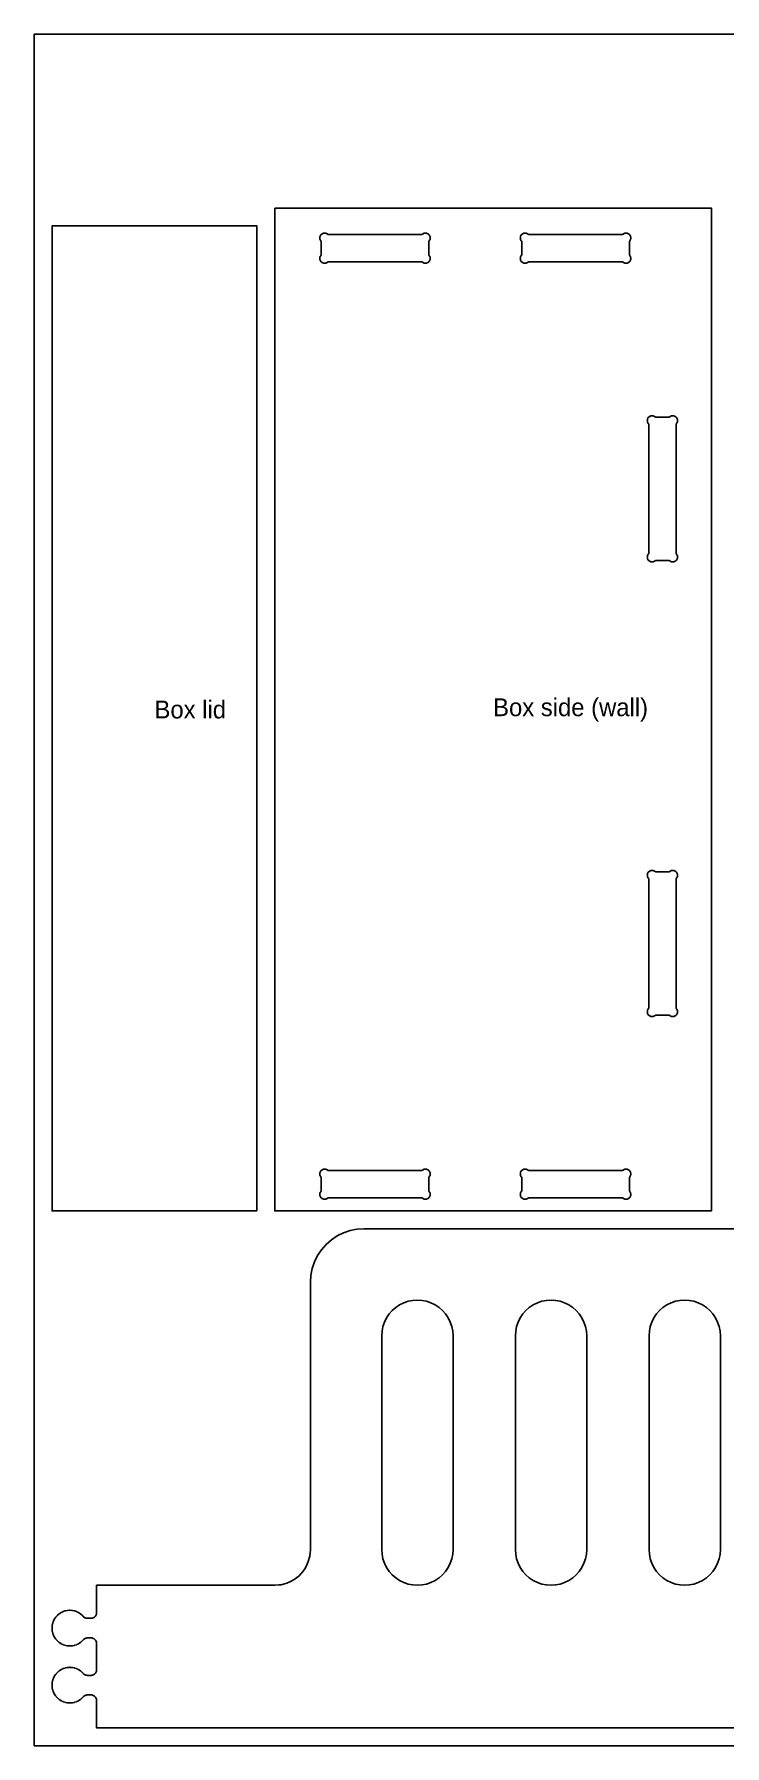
# Model space of a CAD drawing. Header units: inches. Extents: x 0 to 48, y 0 to 48.
# Drawn here: x 0 to 19.37, y 0 to 48 of the extents above; entities that cross this region are included whole.
import ezdxf

# ---------------------------------------------------------------- set-up
doc = ezdxf.new("R2010")
doc.units = ezdxf.units.IN
doc.header["$MEASUREMENT"] = 0
for name, color, linetype in [('CUT_INSIDE', 5, 'Continuous'), ('CUT_OUTSIDE', 1, 'Continuous'), ('LABEL', 3, 'Continuous'), ('SHEET', 8, 'Continuous')]:
    doc.layers.add(name, color=color, linetype=linetype)

msp = doc.modelspace()

# ---------------------------------------------------------------- linework, layer by layer
at = {"layer": 'CUT_INSIDE'}
for points in [[(11.102, 41.762), (11.107, 41.745), (11.111, 41.728), (11.112, 41.71), (11.111, 41.693), (11.107, 41.676), (11.102, 41.659), (11.094, 41.643), (11.084, 41.628), (11.072, 41.615), (11.059, 41.603), (11.045, 41.594), (11.029, 41.586), (11.012, 41.58), (10.995, 41.577), (10.977, 41.575), (10.959, 41.577), (10.942, 41.58), (10.925, 41.586), (10.91, 41.594), (10.895, 41.603), (10.882, 41.615), (8.243, 41.615), (8.23, 41.603), (8.215, 41.594), (8.2, 41.586), (8.183, 41.58), (8.166, 41.577), (8.148, 41.575), (8.13, 41.577), (8.113, 41.58), (8.096, 41.586), (8.08, 41.594), (8.066, 41.603), (8.053, 41.615), (8.041, 41.628), (8.031, 41.643), (8.023, 41.659), (8.018, 41.676), (8.014, 41.693), (8.013, 41.71), (8.014, 41.728), (8.018, 41.745), (8.023, 41.762), (8.031, 41.778), (8.041, 41.793), (8.053, 41.806), (8.053, 42.194), (8.041, 42.207), (8.031, 42.222), (8.023, 42.238), (8.018, 42.255), (8.014, 42.272), (8.013, 42.29), (8.014, 42.307), (8.018, 42.324), (8.023, 42.341), (8.031, 42.357), (8.041, 42.372), (8.053, 42.385), (8.066, 42.397), (8.08, 42.406), (8.096, 42.414), (8.113, 42.42), (8.13, 42.423), (8.148, 42.425), (8.166, 42.423), (8.183, 42.42), (8.2, 42.414), (8.215, 42.406), (8.23, 42.397), (8.243, 42.385), (10.882, 42.385), (10.895, 42.397), (10.91, 42.406), (10.925, 42.414), (10.942, 42.42), (10.959, 42.423), (10.977, 42.425), (10.995, 42.423), (11.012, 42.42), (11.029, 42.414), (11.045, 42.406), (11.059, 42.397), (11.072, 42.385), (11.084, 42.372), (11.094, 42.357), (11.102, 42.341), (11.107, 42.324), (11.111, 42.307), (11.112, 42.29), (11.111, 42.272), (11.107, 42.255), (11.102, 42.238), (11.094, 42.222), (11.084, 42.207), (11.072, 42.194), (11.072, 41.806), (11.084, 41.793), (11.094, 41.778)], [(16.719, 41.778), (16.727, 41.762), (16.732, 41.745), (16.736, 41.728), (16.737, 41.71), (16.736, 41.693), (16.732, 41.676), (16.727, 41.659), (16.719, 41.643), (16.709, 41.628), (16.697, 41.615), (16.684, 41.603), (16.67, 41.594), (16.654, 41.586), (16.637, 41.58), (16.62, 41.577), (16.602, 41.575), (16.584, 41.577), (16.567, 41.58), (16.55, 41.586), (16.535, 41.594), (16.52, 41.603), (16.507, 41.615), (13.868, 41.615), (13.855, 41.603), (13.84, 41.594), (13.825, 41.586), (13.808, 41.58), (13.791, 41.577), (13.773, 41.575), (13.755, 41.577), (13.738, 41.58), (13.721, 41.586), (13.705, 41.594), (13.691, 41.603), (13.678, 41.615), (13.666, 41.628), (13.656, 41.643), (13.648, 41.659), (13.643, 41.676), (13.639, 41.693), (13.638, 41.71), (13.639, 41.728), (13.643, 41.745), (13.648, 41.762), (13.656, 41.778), (13.666, 41.793), (13.678, 41.806), (13.678, 42.194), (13.666, 42.207), (13.656, 42.222), (13.648, 42.238), (13.643, 42.255), (13.639, 42.272), (13.638, 42.29), (13.639, 42.307), (13.643, 42.324), (13.648, 42.341), (13.656, 42.357), (13.666, 42.372), (13.678, 42.385), (13.691, 42.397), (13.705, 42.406), (13.721, 42.414), (13.738, 42.42), (13.755, 42.423), (13.773, 42.425), (13.791, 42.423), (13.808, 42.42), (13.825, 42.414), (13.84, 42.406), (13.855, 42.397), (13.868, 42.385), (16.507, 42.385), (16.52, 42.397), (16.535, 42.406), (16.55, 42.414), (16.567, 42.42), (16.584, 42.423), (16.602, 42.425), (16.62, 42.423), (16.637, 42.42), (16.654, 42.414), (16.67, 42.406), (16.684, 42.397), (16.697, 42.385), (16.709, 42.372), (16.719, 42.357), (16.727, 42.341), (16.732, 42.324), (16.736, 42.307), (16.737, 42.29), (16.736, 42.272), (16.732, 42.255), (16.727, 42.238), (16.719, 42.222), (16.709, 42.207), (16.697, 42.194), (16.697, 41.806), (16.709, 41.793)], [(18.039, 33.387), (18.045, 33.37), (18.048, 33.353), (18.05, 33.335), (18.048, 33.318), (18.045, 33.301), (18.039, 33.284), (18.031, 33.268), (18.022, 33.253), (18.01, 33.24), (18.01, 33.24), (17.997, 33.228), (17.982, 33.219), (17.966, 33.211), (17.949, 33.205), (17.932, 33.202), (17.915, 33.2), (17.897, 33.202), (17.88, 33.205), (17.863, 33.211), (17.847, 33.219), (17.832, 33.228), (17.819, 33.24), (17.431, 33.24), (17.418, 33.228), (17.403, 33.219), (17.387, 33.211), (17.37, 33.205), (17.353, 33.202), (17.335, 33.2), (17.318, 33.202), (17.301, 33.205), (17.284, 33.211), (17.268, 33.219), (17.253, 33.228), (17.24, 33.24), (17.24, 33.24), (17.228, 33.253), (17.219, 33.268), (17.211, 33.284), (17.205, 33.301), (17.202, 33.318), (17.2, 33.335), (17.202, 33.353), (17.205, 33.37), (17.211, 33.387), (17.219, 33.403), (17.228, 33.418), (17.24, 33.431), (17.24, 37.069), (17.228, 37.082), (17.219, 37.097), (17.211, 37.113), (17.205, 37.13), (17.202, 37.147), (17.2, 37.165), (17.202, 37.182), (17.205, 37.199), (17.211, 37.216), (17.219, 37.232), (17.228, 37.247), (17.24, 37.26), (17.253, 37.272), (17.268, 37.281), (17.284, 37.289), (17.301, 37.295), (17.318, 37.298), (17.335, 37.3), (17.353, 37.298), (17.37, 37.295), (17.387, 37.289), (17.403, 37.281), (17.418, 37.272), (17.431, 37.26), (17.819, 37.26), (17.832, 37.272), (17.847, 37.281), (17.863, 37.289), (17.88, 37.295), (17.897, 37.298), (17.915, 37.3), (17.932, 37.298), (17.949, 37.295), (17.966, 37.289), (17.982, 37.281), (17.997, 37.272), (18.01, 37.26), (18.01, 37.26), (18.022, 37.247), (18.031, 37.232), (18.039, 37.216), (18.045, 37.199), (18.048, 37.182), (18.05, 37.165), (18.048, 37.147), (18.045, 37.13), (18.039, 37.113), (18.031, 37.097), (18.022, 37.082), (18.01, 37.069), (18.01, 33.431), (18.022, 33.418), (18.031, 33.403)], [(18.031, 20.653), (18.039, 20.637), (18.045, 20.62), (18.048, 20.603), (18.05, 20.585), (18.048, 20.568), (18.045, 20.551), (18.039, 20.534), (18.031, 20.518), (18.022, 20.503), (18.01, 20.49), (18.01, 20.49), (17.997, 20.478), (17.982, 20.469), (17.966, 20.461), (17.949, 20.455), (17.932, 20.452), (17.915, 20.45), (17.897, 20.452), (17.88, 20.455), (17.863, 20.461), (17.847, 20.469), (17.832, 20.478), (17.819, 20.49), (17.431, 20.49), (17.418, 20.478), (17.403, 20.469), (17.387, 20.461), (17.37, 20.455), (17.353, 20.452), (17.335, 20.45), (17.318, 20.452), (17.301, 20.455), (17.284, 20.461), (17.268, 20.469), (17.253, 20.478), (17.24, 20.49), (17.24, 20.49), (17.228, 20.503), (17.219, 20.518), (17.211, 20.534), (17.205, 20.551), (17.202, 20.568), (17.2, 20.585), (17.202, 20.603), (17.205, 20.62), (17.211, 20.637), (17.219, 20.653), (17.228, 20.668), (17.24, 20.681), (17.24, 24.319), (17.228, 24.332), (17.219, 24.347), (17.211, 24.363), (17.205, 24.38), (17.202, 24.397), (17.2, 24.415), (17.202, 24.432), (17.205, 24.449), (17.211, 24.466), (17.219, 24.482), (17.228, 24.497), (17.24, 24.51), (17.253, 24.522), (17.268, 24.531), (17.284, 24.539), (17.301, 24.545), (17.318, 24.548), (17.335, 24.55), (17.353, 24.548), (17.37, 24.545), (17.387, 24.539), (17.403, 24.531), (17.418, 24.522), (17.431, 24.51), (17.819, 24.51), (17.832, 24.522), (17.847, 24.531), (17.863, 24.539), (17.88, 24.545), (17.897, 24.548), (17.915, 24.55), (17.932, 24.548), (17.949, 24.545), (17.966, 24.539), (17.982, 24.531), (17.997, 24.522), (18.01, 24.51), (18.01, 24.51), (18.022, 24.497), (18.031, 24.482), (18.039, 24.466), (18.045, 24.449), (18.048, 24.432), (18.05, 24.415), (18.048, 24.397), (18.045, 24.38), (18.039, 24.363), (18.031, 24.347), (18.022, 24.332), (18.01, 24.319), (18.01, 20.681), (18.022, 20.668)], [(11.102, 15.512), (11.107, 15.495), (11.111, 15.478), (11.112, 15.46), (11.111, 15.443), (11.107, 15.426), (11.102, 15.409), (11.094, 15.393), (11.084, 15.378), (11.072, 15.365), (11.059, 15.353), (11.045, 15.344), (11.029, 15.336), (11.012, 15.33), (10.995, 15.327), (10.977, 15.325), (10.959, 15.327), (10.942, 15.33), (10.925, 15.336), (10.91, 15.344), (10.895, 15.353), (10.882, 15.365), (10.882, 15.365), (8.243, 15.365), (8.23, 15.353), (8.215, 15.344), (8.2, 15.336), (8.183, 15.33), (8.166, 15.327), (8.148, 15.325), (8.13, 15.327), (8.113, 15.33), (8.096, 15.336), (8.08, 15.344), (8.066, 15.353), (8.053, 15.365), (8.041, 15.378), (8.031, 15.393), (8.023, 15.409), (8.018, 15.426), (8.014, 15.443), (8.013, 15.46), (8.014, 15.478), (8.018, 15.495), (8.023, 15.512), (8.031, 15.528), (8.041, 15.543), (8.053, 15.556), (8.053, 15.944), (8.041, 15.957), (8.031, 15.972), (8.023, 15.988), (8.018, 16.005), (8.014, 16.022), (8.013, 16.04), (8.014, 16.057), (8.018, 16.074), (8.023, 16.091), (8.031, 16.107), (8.041, 16.122), (8.053, 16.135), (8.066, 16.147), (8.08, 16.156), (8.096, 16.164), (8.113, 16.17), (8.13, 16.173), (8.148, 16.175), (8.166, 16.173), (8.183, 16.17), (8.2, 16.164), (8.215, 16.156), (8.23, 16.147), (8.243, 16.135), (10.882, 16.135), (10.895, 16.147), (10.91, 16.156), (10.925, 16.164), (10.942, 16.17), (10.959, 16.173), (10.977, 16.175), (10.995, 16.173), (11.012, 16.17), (11.029, 16.164), (11.045, 16.156), (11.059, 16.147), (11.072, 16.135), (11.084, 16.122), (11.094, 16.107), (11.102, 16.091), (11.107, 16.074), (11.111, 16.057), (11.112, 16.04), (11.111, 16.022), (11.107, 16.005), (11.102, 15.988), (11.094, 15.972), (11.084, 15.957), (11.072, 15.944), (11.072, 15.556), (11.084, 15.543), (11.094, 15.528)], [(16.727, 15.512), (16.732, 15.495), (16.736, 15.478), (16.737, 15.46), (16.736, 15.443), (16.732, 15.426), (16.727, 15.409), (16.719, 15.393), (16.709, 15.378), (16.697, 15.365), (16.684, 15.353), (16.67, 15.344), (16.654, 15.336), (16.637, 15.33), (16.62, 15.327), (16.602, 15.325), (16.584, 15.327), (16.567, 15.33), (16.55, 15.336), (16.535, 15.344), (16.52, 15.353), (16.507, 15.365), (16.507, 15.365), (13.868, 15.365), (13.855, 15.353), (13.84, 15.344), (13.825, 15.336), (13.808, 15.33), (13.791, 15.327), (13.773, 15.325), (13.755, 15.327), (13.738, 15.33), (13.721, 15.336), (13.705, 15.344), (13.691, 15.353), (13.678, 15.365), (13.666, 15.378), (13.656, 15.393), (13.648, 15.409), (13.643, 15.426), (13.639, 15.443), (13.638, 15.46), (13.639, 15.478), (13.643, 15.495), (13.648, 15.512), (13.656, 15.528), (13.666, 15.543), (13.678, 15.556), (13.678, 15.944), (13.666, 15.957), (13.656, 15.972), (13.648, 15.988), (13.643, 16.005), (13.639, 16.022), (13.638, 16.04), (13.639, 16.057), (13.643, 16.074), (13.648, 16.091), (13.656, 16.107), (13.666, 16.122), (13.678, 16.135), (13.691, 16.147), (13.705, 16.156), (13.721, 16.164), (13.738, 16.17), (13.755, 16.173), (13.773, 16.175), (13.791, 16.173), (13.808, 16.17), (13.825, 16.164), (13.84, 16.156), (13.855, 16.147), (13.868, 16.135), (16.507, 16.135), (16.52, 16.147), (16.535, 16.156), (16.55, 16.164), (16.567, 16.17), (16.584, 16.173), (16.602, 16.175), (16.62, 16.173), (16.637, 16.17), (16.654, 16.164), (16.67, 16.156), (16.684, 16.147), (16.697, 16.135), (16.709, 16.122), (16.719, 16.107), (16.727, 16.091), (16.732, 16.074), (16.736, 16.057), (16.737, 16.04), (16.736, 16.022), (16.732, 16.005), (16.727, 15.988), (16.719, 15.972), (16.709, 15.957), (16.697, 15.944), (16.697, 15.556), (16.709, 15.543), (16.719, 15.528)], [(11.716, 5.241), (11.674, 5.117), (11.616, 5), (11.543, 4.891), (11.457, 4.793), (11.358, 4.707), (11.25, 4.634), (11.132, 4.576), (11.008, 4.534), (10.88, 4.509), (10.75, 4.5), (10.619, 4.509), (10.491, 4.534), (10.367, 4.576), (10.25, 4.634), (10.141, 4.707), (10.043, 4.793), (9.956, 4.891), (9.884, 5), (9.826, 5.117), (9.784, 5.241), (9.758, 5.369), (9.75, 5.5), (9.75, 11.5), (9.758, 11.631), (9.784, 11.759), (9.826, 11.883), (9.884, 12), (9.956, 12.109), (10.043, 12.207), (10.141, 12.293), (10.25, 12.366), (10.367, 12.424), (10.491, 12.466), (10.619, 12.491), (10.75, 12.5), (10.88, 12.491), (11.008, 12.466), (11.132, 12.424), (11.25, 12.366), (11.358, 12.293), (11.457, 12.207), (11.543, 12.109), (11.616, 12), (11.674, 11.883), (11.716, 11.759), (11.741, 11.631), (11.75, 11.5), (11.75, 5.5), (11.741, 5.369)], [(15.466, 5.241), (15.424, 5.117), (15.366, 5), (15.293, 4.891), (15.207, 4.793), (15.108, 4.707), (15, 4.634), (14.882, 4.576), (14.758, 4.534), (14.63, 4.509), (14.5, 4.5), (14.369, 4.509), (14.241, 4.534), (14.117, 4.576), (14, 4.634), (13.891, 4.707), (13.793, 4.793), (13.706, 4.891), (13.634, 5), (13.576, 5.117), (13.534, 5.241), (13.508, 5.369), (13.5, 5.5), (13.5, 11.5), (13.508, 11.631), (13.534, 11.759), (13.576, 11.883), (13.634, 12), (13.706, 12.109), (13.793, 12.207), (13.891, 12.293), (14, 12.366), (14.117, 12.424), (14.241, 12.466), (14.369, 12.491), (14.5, 12.5), (14.63, 12.491), (14.758, 12.466), (14.882, 12.424), (15, 12.366), (15.108, 12.293), (15.207, 12.207), (15.293, 12.109), (15.366, 12), (15.424, 11.883), (15.466, 11.759), (15.491, 11.631), (15.5, 11.5), (15.5, 5.5), (15.491, 5.369)], [(19.216, 5.241), (19.174, 5.117), (19.116, 5), (19.043, 4.891), (18.957, 4.793), (18.858, 4.707), (18.75, 4.634), (18.632, 4.576), (18.508, 4.534), (18.38, 4.509), (18.25, 4.5), (18.119, 4.509), (17.991, 4.534), (17.867, 4.576), (17.75, 4.634), (17.641, 4.707), (17.543, 4.793), (17.456, 4.891), (17.384, 5), (17.326, 5.117), (17.284, 5.241), (17.258, 5.369), (17.25, 5.5), (17.25, 11.5), (17.258, 11.631), (17.284, 11.759), (17.326, 11.883), (17.384, 12), (17.456, 12.109), (17.543, 12.207), (17.641, 12.293), (17.75, 12.366), (17.867, 12.424), (17.991, 12.466), (18.119, 12.491), (18.25, 12.5), (18.38, 12.491), (18.508, 12.466), (18.632, 12.424), (18.75, 12.366), (18.858, 12.293), (18.957, 12.207), (19.043, 12.109), (19.116, 12), (19.174, 11.883), (19.216, 11.759), (19.241, 11.631), (19.25, 11.5), (19.25, 5.5), (19.241, 5.369)]]:
    msp.add_lwpolyline(points, close=True, dxfattribs=at)
at = {"layer": 'CUT_OUTSIDE'}
for points in [[(6.75, 43.125), (6.75, 15.385), (6.75, 15.375), (6.75, 15), (19, 15), (19, 15.375), (19, 15.385), (19, 43.125)], [(6.25, 15), (6.25, 42.625), (0.5, 42.625), (0.5, 15)]]:
    msp.add_lwpolyline(points, close=True, dxfattribs=at)
msp.add_lwpolyline([(45.75, 14.5), (11.75, 14.5), (9.25, 14.5), (9.054, 14.487), (8.861, 14.449), (8.676, 14.386), (8.5, 14.299), (8.337, 14.19), (8.189, 14.061), (8.06, 13.913), (7.951, 13.75), (7.864, 13.574), (7.801, 13.388), (7.763, 13.196), (7.75, 13), (7.75, 5.525), (7.748, 5.476), (7.744, 5.418), (7.732, 5.321), (7.725, 5.289), (7.7, 5.195), (7.689, 5.164), (7.652, 5.073), (7.637, 5.044), (7.588, 4.959), (7.57, 4.932), (7.511, 4.854), (7.489, 4.83), (7.42, 4.761), (7.395, 4.739), (7.318, 4.679), (7.29, 4.661), (7.206, 4.612), (7.176, 4.598), (7.086, 4.56), (7.055, 4.55), (6.96, 4.524), (6.928, 4.518), (6.867, 4.51), (6.887, 4.51), (6.88, 4.509), (6.75, 4.5), (2.75, 4.5), (1.755, 4.5), (1.75, 4.5), (1.75, 4.495), (1.75, 3.73), (1.748, 3.71), (1.744, 3.69), (1.738, 3.671), (1.729, 3.652), (1.718, 3.636), (1.704, 3.62), (1.689, 3.607), (1.672, 3.596), (1.654, 3.587), (1.635, 3.58), (1.615, 3.576), (1.595, 3.575), (1.498, 3.575), (1.489, 3.575), (1.483, 3.576), (1.465, 3.578), (1.446, 3.582), (1.429, 3.589), (1.412, 3.598), (1.396, 3.609), (1.382, 3.621), (1.38, 3.624), (1.373, 3.631), (1.358, 3.648), (1.357, 3.649), (1.356, 3.65), (1.355, 3.652), (1.351, 3.655), (1.35, 3.657), (1.349, 3.657), (1.347, 3.659), (1.31, 3.691), (1.308, 3.693), (1.308, 3.694), (1.306, 3.695), (1.302, 3.698), (1.3, 3.699), (1.299, 3.7), (1.297, 3.701), (1.256, 3.729), (1.254, 3.73), (1.254, 3.73), (1.251, 3.732), (1.248, 3.734), (1.245, 3.735), (1.245, 3.735), (1.243, 3.737), (1.198, 3.758), (1.196, 3.759), (1.195, 3.76), (1.193, 3.761), (1.189, 3.762), (1.187, 3.763), (1.186, 3.764), (1.183, 3.765), (1.137, 3.78), (1.134, 3.781), (1.134, 3.781), (1.131, 3.782), (1.127, 3.783), (1.124, 3.784), (1.124, 3.784), (1.121, 3.785), (1.073, 3.794), (1.07, 3.795), (1.07, 3.795), (1.067, 3.795), (1.063, 3.796), (1.06, 3.796), (1.059, 3.796), (1.057, 3.796), (1.008, 3.799), (1.005, 3.8), (1.004, 3.8), (1.002, 3.8), (0.998, 3.8), (0.995, 3.8), (0.994, 3.8), (0.992, 3.799), (0.942, 3.796), (0.94, 3.796), (0.939, 3.796), (0.937, 3.796), (0.932, 3.795), (0.93, 3.795), (0.929, 3.795), (0.927, 3.794), (0.878, 3.785), (0.876, 3.784), (0.875, 3.784), (0.872, 3.783), (0.868, 3.782), (0.866, 3.781), (0.865, 3.781), (0.863, 3.78), (0.816, 3.765), (0.813, 3.764), (0.813, 3.763), (0.81, 3.762), (0.806, 3.761), (0.804, 3.76), (0.803, 3.759), (0.801, 3.758), (0.757, 3.737), (0.755, 3.735), (0.754, 3.735), (0.752, 3.734), (0.748, 3.732), (0.746, 3.73), (0.745, 3.73), (0.743, 3.729), (0.702, 3.701), (0.7, 3.7), (0.699, 3.699), (0.697, 3.698), (0.694, 3.695), (0.692, 3.694), (0.691, 3.693), (0.689, 3.691), (0.652, 3.659), (0.65, 3.657), (0.65, 3.657), (0.648, 3.655), (0.645, 3.652), (0.643, 3.65), (0.643, 3.649), (0.641, 3.648), (0.608, 3.61), (0.607, 3.608), (0.606, 3.608), (0.605, 3.606), (0.602, 3.602), (0.6, 3.6), (0.6, 3.6), (0.599, 3.598), (0.571, 3.557), (0.57, 3.555), (0.569, 3.554), (0.568, 3.552), (0.566, 3.548), (0.565, 3.546), (0.564, 3.545), (0.563, 3.543), (0.541, 3.498), (0.54, 3.496), (0.54, 3.496), (0.539, 3.493), (0.537, 3.489), (0.536, 3.487), (0.536, 3.486), (0.535, 3.484), (0.519, 3.437), (0.518, 3.435), (0.518, 3.434), (0.518, 3.431), (0.516, 3.427), (0.516, 3.425), (0.516, 3.424), (0.515, 3.422), (0.506, 3.373), (0.505, 3.371), (0.505, 3.37), (0.505, 3.367), (0.504, 3.363), (0.504, 3.361), (0.504, 3.36), (0.503, 3.357), (0.5, 3.308), (0.5, 3.305), (0.5, 3.305), (0.5, 3.302), (0.5, 3.298), (0.5, 3.295), (0.5, 3.295), (0.5, 3.292), (0.503, 3.243), (0.504, 3.24), (0.504, 3.239), (0.504, 3.237), (0.505, 3.233), (0.505, 3.23), (0.505, 3.229), (0.506, 3.227), (0.515, 3.178), (0.516, 3.176), (0.516, 3.175), (0.516, 3.173), (0.518, 3.169), (0.518, 3.166), (0.518, 3.165), (0.519, 3.163), (0.535, 3.116), (0.536, 3.114), (0.536, 3.113), (0.537, 3.111), (0.539, 3.107), (0.54, 3.104), (0.54, 3.104), (0.541, 3.102), (0.563, 3.057), (0.564, 3.055), (0.565, 3.054), (0.566, 3.052), (0.568, 3.048), (0.569, 3.046), (0.57, 3.045), (0.571, 3.043), (0.599, 3.002), (0.6, 3), (0.6, 3), (0.602, 2.998), (0.605, 2.994), (0.606, 2.992), (0.607, 2.992), (0.608, 2.99), (0.641, 2.952), (0.643, 2.951), (0.643, 2.95), (0.645, 2.948), (0.648, 2.945), (0.65, 2.943), (0.65, 2.943), (0.652, 2.941), (0.689, 2.909), (0.691, 2.907), (0.692, 2.906), (0.694, 2.905), (0.697, 2.902), (0.699, 2.901), (0.7, 2.9), (0.702, 2.899), (0.743, 2.871), (0.745, 2.87), (0.746, 2.87), (0.748, 2.868), (0.752, 2.866), (0.754, 2.865), (0.755, 2.865), (0.757, 2.863), (0.801, 2.842), (0.803, 2.841), (0.804, 2.84), (0.806, 2.839), (0.81, 2.838), (0.813, 2.837), (0.813, 2.836), (0.816, 2.835), (0.863, 2.82), (0.865, 2.819), (0.866, 2.819), (0.868, 2.818), (0.872, 2.817), (0.875, 2.816), (0.876, 2.816), (0.878, 2.815), (0.927, 2.806), (0.929, 2.805), (0.93, 2.805), (0.932, 2.805), (0.937, 2.804), (0.939, 2.804), (0.94, 2.804), (0.942, 2.804), (0.992, 2.801), (0.994, 2.8), (0.995, 2.8), (0.998, 2.8), (1.002, 2.8), (1.004, 2.8), (1.005, 2.8), (1.008, 2.801), (1.057, 2.804), (1.059, 2.804), (1.06, 2.804), (1.063, 2.804), (1.067, 2.805), (1.07, 2.805), (1.07, 2.805), (1.073, 2.806), (1.121, 2.815), (1.124, 2.816), (1.124, 2.816), (1.127, 2.817), (1.131, 2.818), (1.134, 2.819), (1.134, 2.819), (1.137, 2.82), (1.183, 2.835), (1.186, 2.836), (1.187, 2.837), (1.189, 2.838), (1.193, 2.839), (1.195, 2.84), (1.196, 2.841), (1.198, 2.842), (1.243, 2.863), (1.245, 2.865), (1.245, 2.865), (1.248, 2.866), (1.251, 2.868), (1.254, 2.87), (1.254, 2.87), (1.256, 2.871), (1.297, 2.899), (1.299, 2.9), (1.3, 2.901), (1.302, 2.902), (1.306, 2.905), (1.308, 2.906), (1.308, 2.907), (1.31, 2.909), (1.347, 2.941), (1.349, 2.943), (1.35, 2.943), (1.351, 2.945), (1.355, 2.948), (1.356, 2.95), (1.357, 2.951), (1.358, 2.952), (1.372, 2.968), (1.378, 2.975), (1.382, 2.979), (1.396, 2.991), (1.412, 3.002), (1.428, 3.011), (1.446, 3.018), (1.464, 3.022), (1.483, 3.024), (1.487, 3.025), (1.496, 3.025), (1.595, 3.025), (1.615, 3.024), (1.635, 3.02), (1.654, 3.013), (1.672, 3.004), (1.689, 2.993), (1.704, 2.98), (1.718, 2.964), (1.729, 2.947), (1.738, 2.929), (1.744, 2.91), (1.748, 2.89), (1.75, 2.87), (1.75, 2.13), (1.748, 2.11), (1.744, 2.09), (1.738, 2.071), (1.729, 2.053), (1.718, 2.036), (1.704, 2.02), (1.689, 2.007), (1.672, 1.996), (1.654, 1.987), (1.635, 1.98), (1.615, 1.976), (1.595, 1.975), (1.497, 1.975), (1.488, 1.975), (1.483, 1.976), (1.464, 1.978), (1.446, 1.982), (1.428, 1.989), (1.412, 1.998), (1.396, 2.009), (1.382, 2.021), (1.38, 2.024), (1.373, 2.031), (1.358, 2.048), (1.357, 2.049), (1.356, 2.05), (1.355, 2.052), (1.351, 2.055), (1.35, 2.057), (1.349, 2.057), (1.347, 2.059), (1.31, 2.091), (1.308, 2.093), (1.308, 2.094), (1.306, 2.095), (1.302, 2.098), (1.3, 2.099), (1.299, 2.1), (1.297, 2.101), (1.256, 2.129), (1.254, 2.13), (1.254, 2.13), (1.251, 2.132), (1.248, 2.134), (1.245, 2.135), (1.245, 2.135), (1.243, 2.137), (1.198, 2.158), (1.196, 2.159), (1.195, 2.16), (1.193, 2.161), (1.189, 2.162), (1.187, 2.163), (1.186, 2.164), (1.183, 2.165), (1.137, 2.18), (1.134, 2.181), (1.134, 2.181), (1.131, 2.182), (1.127, 2.183), (1.124, 2.184), (1.124, 2.184), (1.121, 2.185), (1.073, 2.194), (1.07, 2.195), (1.07, 2.195), (1.067, 2.195), (1.063, 2.196), (1.06, 2.196), (1.059, 2.196), (1.057, 2.196), (1.008, 2.199), (1.005, 2.2), (1.004, 2.2), (1.002, 2.2), (0.998, 2.2), (0.995, 2.2), (0.994, 2.2), (0.992, 2.199), (0.942, 2.196), (0.94, 2.196), (0.939, 2.196), (0.937, 2.196), (0.932, 2.195), (0.93, 2.195), (0.929, 2.195), (0.927, 2.194), (0.878, 2.185), (0.876, 2.184), (0.875, 2.184), (0.872, 2.183), (0.868, 2.182), (0.866, 2.181), (0.865, 2.181), (0.863, 2.18), (0.816, 2.165), (0.813, 2.164), (0.813, 2.163), (0.81, 2.162), (0.806, 2.161), (0.804, 2.16), (0.803, 2.159), (0.801, 2.158), (0.757, 2.137), (0.755, 2.135), (0.754, 2.135), (0.752, 2.134), (0.748, 2.132), (0.746, 2.13), (0.745, 2.13), (0.743, 2.129), (0.702, 2.101), (0.7, 2.1), (0.699, 2.099), (0.697, 2.098), (0.694, 2.095), (0.692, 2.094), (0.691, 2.093), (0.689, 2.091), (0.652, 2.059), (0.65, 2.057), (0.65, 2.057), (0.648, 2.055), (0.645, 2.052), (0.643, 2.05), (0.643, 2.049), (0.641, 2.048), (0.608, 2.01), (0.607, 2.008), (0.606, 2.008), (0.605, 2.006), (0.602, 2.002), (0.6, 2), (0.6, 2), (0.599, 1.998), (0.571, 1.957), (0.57, 1.955), (0.569, 1.954), (0.568, 1.952), (0.566, 1.948), (0.565, 1.946), (0.564, 1.945), (0.563, 1.943), (0.541, 1.898), (0.54, 1.896), (0.54, 1.896), (0.539, 1.893), (0.537, 1.889), (0.536, 1.887), (0.536, 1.886), (0.535, 1.884), (0.519, 1.837), (0.518, 1.835), (0.518, 1.834), (0.518, 1.831), (0.516, 1.827), (0.516, 1.825), (0.516, 1.824), (0.515, 1.822), (0.506, 1.773), (0.505, 1.771), (0.505, 1.77), (0.505, 1.767), (0.504, 1.763), (0.504, 1.761), (0.504, 1.76), (0.503, 1.757), (0.5, 1.708), (0.5, 1.705), (0.5, 1.705), (0.5, 1.702), (0.5, 1.698), (0.5, 1.695), (0.5, 1.695), (0.5, 1.692), (0.503, 1.643), (0.504, 1.64), (0.504, 1.639), (0.504, 1.637), (0.505, 1.633), (0.505, 1.63), (0.505, 1.629), (0.506, 1.627), (0.515, 1.578), (0.516, 1.576), (0.516, 1.575), (0.516, 1.573), (0.518, 1.569), (0.518, 1.566), (0.518, 1.565), (0.519, 1.563), (0.535, 1.516), (0.536, 1.514), (0.536, 1.513), (0.537, 1.511), (0.539, 1.507), (0.54, 1.504), (0.54, 1.504), (0.541, 1.502), (0.563, 1.457), (0.564, 1.455), (0.565, 1.454), (0.566, 1.452), (0.568, 1.448), (0.569, 1.446), (0.57, 1.445), (0.571, 1.443), (0.599, 1.402), (0.6, 1.4), (0.6, 1.4), (0.602, 1.398), (0.605, 1.394), (0.606, 1.392), (0.607, 1.392), (0.608, 1.39), (0.641, 1.352), (0.643, 1.351), (0.643, 1.35), (0.645, 1.348), (0.648, 1.345), (0.65, 1.343), (0.65, 1.343), (0.652, 1.341), (0.689, 1.309), (0.691, 1.307), (0.692, 1.306), (0.694, 1.305), (0.697, 1.302), (0.699, 1.301), (0.7, 1.3), (0.702, 1.299), (0.743, 1.271), (0.745, 1.27), (0.746, 1.27), (0.748, 1.268), (0.752, 1.266), (0.754, 1.265), (0.755, 1.265), (0.757, 1.263), (0.801, 1.242), (0.803, 1.241), (0.804, 1.24), (0.806, 1.239), (0.81, 1.238), (0.813, 1.237), (0.813, 1.236), (0.816, 1.235), (0.863, 1.22), (0.865, 1.219), (0.866, 1.219), (0.868, 1.218), (0.872, 1.217), (0.875, 1.216), (0.876, 1.216), (0.878, 1.215), (0.927, 1.206), (0.929, 1.205), (0.93, 1.205), (0.932, 1.205), (0.937, 1.204), (0.939, 1.204), (0.94, 1.204), (0.942, 1.204), (0.992, 1.201), (0.994, 1.2), (0.995, 1.2), (0.998, 1.2), (1.002, 1.2), (1.004, 1.2), (1.005, 1.2), (1.008, 1.201), (1.057, 1.204), (1.059, 1.204), (1.06, 1.204), (1.063, 1.204), (1.067, 1.205), (1.07, 1.205), (1.07, 1.205), (1.073, 1.206), (1.121, 1.215), (1.124, 1.216), (1.124, 1.216), (1.127, 1.217), (1.131, 1.218), (1.134, 1.219), (1.134, 1.219), (1.137, 1.22), (1.183, 1.235), (1.186, 1.236), (1.187, 1.237), (1.189, 1.238), (1.193, 1.239), (1.195, 1.24), (1.196, 1.241), (1.198, 1.242), (1.243, 1.263), (1.245, 1.265), (1.245, 1.265), (1.248, 1.266), (1.251, 1.268), (1.254, 1.27), (1.254, 1.27), (1.256, 1.271), (1.297, 1.299), (1.299, 1.3), (1.3, 1.301), (1.302, 1.302), (1.306, 1.305), (1.308, 1.306), (1.308, 1.307), (1.31, 1.309), (1.347, 1.341), (1.349, 1.343), (1.35, 1.343), (1.351, 1.345), (1.355, 1.348), (1.356, 1.35), (1.357, 1.351), (1.358, 1.352), (1.372, 1.368), (1.378, 1.375), (1.382, 1.379), (1.396, 1.391), (1.412, 1.402), (1.428, 1.411), (1.446, 1.418), (1.464, 1.422), (1.483, 1.424), (1.487, 1.425), (1.496, 1.425), (1.595, 1.425), (1.615, 1.424), (1.635, 1.42), (1.654, 1.413), (1.672, 1.404), (1.689, 1.393), (1.704, 1.38), (1.718, 1.364), (1.729, 1.347), (1.738, 1.329), (1.744, 1.31), (1.748, 1.29), (1.75, 1.27), (1.75, 0.505), (1.75, 0.5), (1.755, 0.5), (2.75, 0.5), (45.75, 0.5)], dxfattribs=at)
at = {"layer": 'SHEET'}
msp.add_lwpolyline([(0, 0), (48, 0), (48, 48), (0, 48)], close=True, dxfattribs=at)

# ---------------------------------------------------------------- texts
at = {"layer": 'LABEL'}
for s, p in [('Box lid', (3.375, 28.812)), ('Box side (wall)', (12.875, 28.875))]:
    msp.add_text(s, height=0.5, dxfattribs=at).set_placement(p)

doc.saveas('drawing.dxf')
